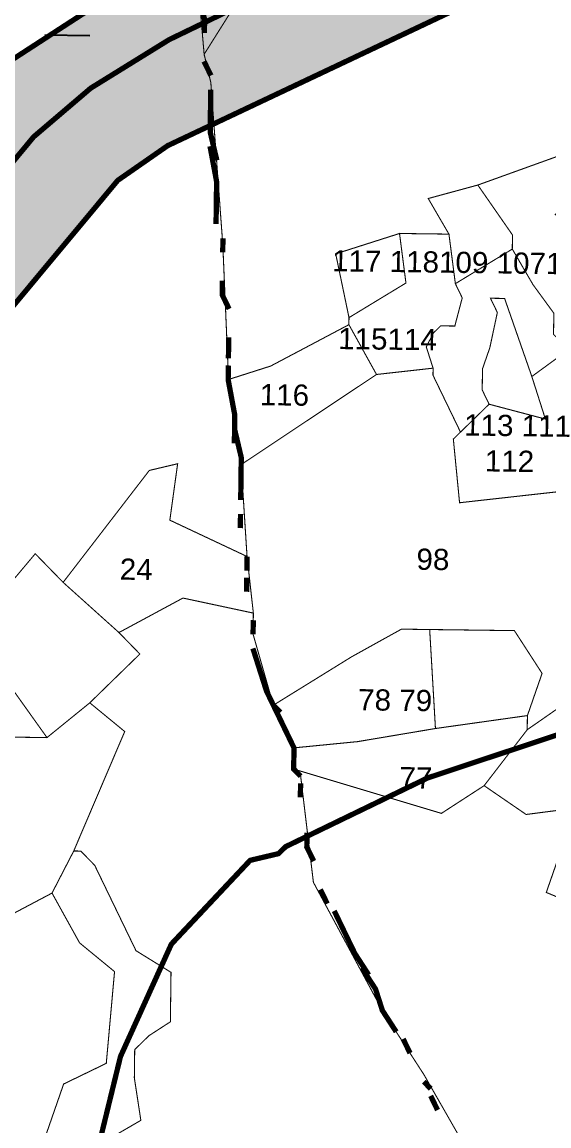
# Model space of a CAD drawing. Header units: metres. Extents: x 259177 to 277314, y 2171367 to 2185445.
# Drawn here: x 275683 to 275978, y 2173244 to 2173863 of the extents above; entities that cross this region are included whole.
import ezdxf

# ---------------------------------------------------------------- set-up
doc = ezdxf.new("R2010")
doc.units = ezdxf.units.M
doc.header["$MEASUREMENT"] = 0
for name, color, linetype in [('CRZ LINE FOR RIVER OR CREEK', 84, 'Continuous'), ('HAZARDS LINE', 1, 'Continuous'), ('HIGH TIDE LINE', 6, 'Continuous'), ('INTERTIDAL ZONE', 5, 'Continuous'), ('LOW TIDE LINE', 5, 'Continuous'), ('NDZ-200M FROM CRZ', 30, 'Continuous'), ('RIVER', 4, 'Continuous'), ('RIVER @ 1', 4, 'Continuous'), ('SURVEY NO.', 7, 'Continuous'), ('SURVEY PLOT BOUNDARY', 35, 'Continuous'), ('VILLAGE BOUNDARY', 212, 'Continuous')]:
    doc.layers.add(name, color=color, linetype=linetype)
doc.styles.add('PDF Arial', font='arial.ttf')
pattern_1 = [(0, (282121.8385900921, 2174200.382870462), (0.0127, 0.0127), [0.00635, -0.01905]), (90, (282121.8417650922, 2174200.379695462), (-0.0127, 0.0127), [0.00635, -0.01905])]

# ---------------------------------------------------------------- blocks, each defined once
blk = doc.blocks.new('FEWEWFEWQT')
at = {"layer": 'INTERTIDAL ZONE'}
h = blk.add_hatch(dxfattribs=at)
h.set_pattern_fill('CROSS', color=256, scale=0.002)
h.set_pattern_definition(pattern_1)
h.paths.add_polyline_path([(282151.4026223552, 2174205.369392456), (282151.4426194386, 2174205.429397455), (282151.4892824941, 2174205.489402595), (282151.5159472163, 2174205.522738705), (282151.5492780497, 2174205.556074817), (282151.6892674941, 2174205.729422594), (282151.7425969386, 2174205.77609315), (282151.8159247164, 2174205.822763706), (282151.9225833275, 2174205.876101483), (282152.0025773552, 2174205.916104816), (282152.1958962441, 2174205.9894444), (282152.2958886052, 2174206.029447733), (282152.4892074941, 2174206.122788844), (282152.6225308274, 2174206.189461066), (282152.7291894386, 2174206.2294644), (282152.775852633, 2174206.242798844), (282152.9358406885, 2174206.276134956), (282152.975837633, 2174206.2894694), (282153.0025023552, 2174206.2894694), (282153.0424992997, 2174206.282802178), (282153.0891624941, 2174206.276134956), (282153.1958211052, 2174206.249466067), (282153.4024722163, 2174206.189461066), (282153.5557941608, 2174206.129456067), (282153.6424542997, 2174206.1094544), (282153.7357805496, 2174206.1094544), (282153.8624377719, 2174206.122788844), (282153.969096383, 2174206.129456067), (282154.1090859663, 2174206.136123289), (282154.1624152719, 2174206.143234989), (282154.1624152719, 2174206.271207031), (282154.1557490219, 2174206.269467733), (282154.0090934663, 2174206.249466067), (282153.775777633, 2174206.249466067), (282153.5091309663, 2174206.2894694), (282153.5024647163, 2174206.2894694), (282153.4224708274, 2174206.296136622), (282153.175822633, 2174206.3494744), (282153.0558316607, 2174206.362808845), (282152.9291744385, 2174206.369476066), (282152.7491880496, 2174206.336139956), (282152.5292044386, 2174206.242798844), (282152.2358931886, 2174206.082785511), (282152.0359081886, 2174206.002778844), (282151.8092584664, 2174205.89610315), (282151.6692690219, 2174205.802762039), (282151.6626029108, 2174205.802762039), (282151.5426119386, 2174205.696086483), (282151.4292870775, 2174205.576076483), (282151.3492930497, 2174205.456066344), (282151.282631383, 2174205.329389122), (282151.2159697163, 2174205.182710233), (282151.1559742996, 2174204.982693428), (282151.1159772163, 2174204.736006205), (282151.082646383, 2174204.442648289), (282151.0759802719, 2174204.289302178), (282151.0559817997, 2174203.995944261), (282151.0426494385, 2174203.655915928), (282151.0426494385, 2174203.415895789), (282151.0559817997, 2174203.262549678), (282151.082646383, 2174203.022529539), (282151.1959712441, 2174202.562491067), (282151.1959712441, 2174202.535822178), (282151.2026373552, 2174202.529154955), (282151.282631383, 2174202.155790372), (282151.3417936141, 2174201.682417456), (282151.4474674832, 2174201.682417456), (282151.4292870775, 2174201.782425927), (282151.3892899941, 2174201.989109816), (282151.3426269385, 2174202.275800511), (282151.3092961052, 2174202.449148289), (282151.2892974941, 2174202.562491067), (282151.282631383, 2174202.609161622), (282151.2692990219, 2174202.649164956), (282151.2559666608, 2174202.675833983), (282151.2359681886, 2174202.722504539), (282151.2026373552, 2174202.889185094), (282151.1559742996, 2174203.135872455), (282151.1359756886, 2174203.295885789), (282151.1226434663, 2174203.375892456), (282151.1159772163, 2174203.5092369), (282151.1226434663, 2174203.595910928), (282151.1293095775, 2174203.729255372), (282151.1293095775, 2174203.755924261), (282151.1359756886, 2174203.762591483), (282151.1426419385, 2174203.775925928), (282151.1493080496, 2174203.775925928), (282151.182638883, 2174203.78259315), (282151.2692990219, 2174203.795927594), (282151.2959637441, 2174203.802594817), (282151.2959637441, 2174203.822596483), (282151.2559666608, 2174203.822596483), (282151.182638883, 2174203.815929261), (282151.1226434663, 2174203.809262039), (282151.1093111052, 2174203.809262039), (282151.0959787441, 2174203.815929261), (282151.0959787441, 2174203.875934261), (282151.1026448552, 2174203.90260315), (282151.1026448552, 2174203.942606483), (282151.1093111052, 2174203.96260815), (282151.1093111052, 2174204.029280372), (282151.1226434663, 2174204.035947594), (282151.1359756886, 2174204.042614817), (282151.1426419385, 2174204.042614817), (282151.1493080496, 2174204.049282039), (282151.1493080496, 2174204.069283844), (282151.1426419385, 2174204.075951067), (282151.1359756886, 2174204.089285511), (282151.1359756886, 2174204.109287178), (282151.1426419385, 2174204.1159544), (282151.1626404108, 2174204.149290511), (282151.1626404108, 2174204.162624956), (282151.1693065219, 2174204.189293844), (282151.1693065219, 2174204.249298844), (282151.1626404108, 2174204.275967733), (282151.1493080496, 2174204.309303844), (282151.1426419385, 2174204.329305511), (282151.1426419385, 2174204.449315511), (282151.1559742996, 2174204.535989539), (282151.1626404108, 2174204.595994539), (282151.182638883, 2174204.696002872), (282151.2026373552, 2174204.80934565), (282151.2359681886, 2174204.956024539), (282151.2559666608, 2174205.056033011), (282151.2759652719, 2174205.116038011), (282151.3026298552, 2174205.176043011), (282151.3492930497, 2174205.276051344)])
at = {"layer": 'NDZ-200M FROM CRZ'}
h = blk.add_hatch(dxfattribs=at)
h.set_pattern_fill('CROSS', color=256, scale=0.002)
h.set_pattern_definition(pattern_1)
h.paths.add_polyline_path([(282151.2226359663, 2174204.382643289), (282151.262196054, 2174204.684523742), (282151.3492930497, 2174205.076034678), (282151.482616383, 2174205.336056344), (282151.7692615219, 2174205.689419261), (282151.8159247164, 2174205.722755372), (282152.1025698552, 2174205.862767039), (282152.7091909663, 2174206.129456067), (282152.9091759663, 2174206.189461066), (282153.0358331886, 2174206.202795511), (282153.275815133, 2174206.136123289), (282153.4491354108, 2174206.082785511), (282153.5424617302, 2174206.0494494), (282153.7024497163, 2174206.022780511), (282153.8824362441, 2174206.036114955), (282154.0290919386, 2174206.0494494), (282154.1624152719, 2174206.055799138), (282154.1624152719, 2174206.143234989), (282154.1090859663, 2174206.136123289), (282153.969096383, 2174206.129456067), (282153.8624377719, 2174206.122788844), (282153.7357805496, 2174206.1094544), (282153.6424542997, 2174206.1094544), (282153.5557941608, 2174206.129456067), (282153.4024722163, 2174206.189461066), (282153.1958211052, 2174206.249466067), (282153.0891624941, 2174206.276134956), (282153.0424992997, 2174206.282802178), (282153.0025023552, 2174206.2894694), (282152.975837633, 2174206.2894694), (282152.9358406885, 2174206.276134956), (282152.775852633, 2174206.242798844), (282152.7291894386, 2174206.2294644), (282152.6225308274, 2174206.189461066), (282152.4892074941, 2174206.122788844), (282152.2958886052, 2174206.029447733), (282152.1958962441, 2174205.9894444), (282152.0025773552, 2174205.916104816), (282151.9225833275, 2174205.876101483), (282151.8159247164, 2174205.822763706), (282151.7425969386, 2174205.77609315), (282151.6892674941, 2174205.729422594), (282151.5492780497, 2174205.556074817), (282151.5159472163, 2174205.522738705), (282151.4892824941, 2174205.489402595), (282151.4426194386, 2174205.429397455), (282151.4026223552, 2174205.369392456), (282151.3492930497, 2174205.276051344), (282151.3026298552, 2174205.176043011), (282151.2759652719, 2174205.116038011), (282151.2559666608, 2174205.056033011), (282151.2359681886, 2174204.956024539), (282151.2026373552, 2174204.80934565), (282151.182638883, 2174204.696002872), (282151.1626404108, 2174204.595994539), (282151.1559742996, 2174204.535989539), (282151.1426419385, 2174204.449315511), (282151.1426419385, 2174204.329305511), (282151.1493080496, 2174204.309303844), (282151.1626404108, 2174204.275967733), (282151.1693065219, 2174204.249298844), (282151.1693065219, 2174204.189293844), (282151.1626404108, 2174204.162624956), (282151.1626404108, 2174204.149290511), (282151.1426419385, 2174204.1159544), (282151.1359756886, 2174204.109287178), (282151.1359756886, 2174204.089285511), (282151.1426419385, 2174204.075951067), (282151.1493080496, 2174204.069283844), (282151.1493080496, 2174204.049282039), (282151.1426419385, 2174204.042614817), (282151.1359756886, 2174204.042614817), (282151.1226434663, 2174204.035947594), (282151.1093111052, 2174204.029280372), (282151.1093111052, 2174203.96260815), (282151.1026448552, 2174203.942606483), (282151.1026448552, 2174203.90260315), (282151.0959787441, 2174203.875934261), (282151.0959787441, 2174203.815929261), (282151.1093111052, 2174203.809262039), (282151.1226434663, 2174203.809262039), (282151.182638883, 2174203.815929261), (282151.2559666608, 2174203.822596483), (282151.2959637441, 2174203.822596483), (282151.2959637441, 2174203.802594817), (282151.2692990219, 2174203.795927594), (282151.182638883, 2174203.78259315), (282151.1493080496, 2174203.775925928), (282151.1426419385, 2174203.775925928), (282151.1359756886, 2174203.762591483), (282151.1293095775, 2174203.755924261), (282151.1293095775, 2174203.729255372), (282151.1226434663, 2174203.595910928), (282151.1159772163, 2174203.5092369), (282151.1226434663, 2174203.375892456), (282151.1359756886, 2174203.295885789), (282151.1559742996, 2174203.135872455), (282151.2026373552, 2174202.889185094), (282151.2359681886, 2174202.722504539), (282151.2559666608, 2174202.675833983), (282151.2692990219, 2174202.649164956), (282151.282631383, 2174202.609161622), (282151.2892974941, 2174202.562491067), (282151.3092961052, 2174202.449148289), (282151.3426269385, 2174202.275800511), (282151.3892899941, 2174201.989109816), (282151.4292870775, 2174201.782425927), (282151.4474674832, 2174201.682417456), (282151.5397111763, 2174201.682417456), (282151.3426269385, 2174202.689168428), (282151.2093036052, 2174203.369225233), (282151.2180517793, 2174203.76259038), (282151.3026298552, 2174203.789260372), (282151.3046253548, 2174203.816482193), (282151.2959637441, 2174203.84259815), (282151.2426344386, 2174203.849265372), (282151.182638883, 2174203.869267039), (282151.185972008, 2174203.915937594), (282151.2426344386, 2174204.122621622), (282151.2559666608, 2174204.222629956)])
at = {"layer": 'RIVER @ 1'}
h = blk.add_hatch(dxfattribs=at)
h.set_pattern_fill('DASH', color=256, scale=0.02)
h.set_pattern_definition([(0, (282121.8385900921, 2174200.382870462), (0.0635, 0.0635), [0.0635, -0.0635])])
h.paths.add_polyline_path([(282151.0816508117, 2174204.419746332), (282151.082646383, 2174204.442648289), (282151.1159772163, 2174204.736006205), (282151.1559742996, 2174204.982693428), (282151.2159697163, 2174205.182710233), (282151.282631383, 2174205.329389122), (282151.3492930497, 2174205.456066344), (282151.4292870775, 2174205.576076483), (282151.5426119386, 2174205.696086483), (282151.6626029108, 2174205.802762039), (282151.6692690219, 2174205.802762039), (282151.8092584664, 2174205.89610315), (282152.0359081886, 2174206.002778844), (282152.2358931886, 2174206.082785511), (282152.5292044386, 2174206.242798844), (282152.7491880496, 2174206.336139956), (282152.9291744385, 2174206.369476066), (282153.0558316607, 2174206.362808845), (282153.175822633, 2174206.3494744), (282153.4224708274, 2174206.296136622), (282153.5024647163, 2174206.2894694), (282153.5091309663, 2174206.2894694), (282153.775777633, 2174206.249466067), (282154.0090934663, 2174206.249466067), (282154.1557490219, 2174206.269467733), (282154.1624152719, 2174206.271207031), (282154.1624152719, 2174206.5161551), (282154.0424242996, 2174206.496153428), (282153.8824362441, 2174206.476151761), (282153.8091084663, 2174206.482818983), (282153.669118883, 2174206.496153428), (282153.3824737441, 2174206.549491205), (282153.2424842996, 2174206.582827317), (282153.1424917997, 2174206.596161761), (282152.9891699941, 2174206.609496206), (282152.8691790219, 2174206.609496206), (282152.7291894386, 2174206.589494539), (282152.6625277719, 2174206.576160094), (282152.5958661052, 2174206.549491205), (282152.5425367997, 2174206.50282065), (282152.4958736052, 2174206.44281565), (282152.4425442996, 2174206.382810511), (282152.4225458275, 2174206.369476066), (282152.4158797163, 2174206.362808845), (282152.3892149941, 2174206.342807178), (282152.2692240219, 2174206.296136622), (282152.0025773552, 2174206.216129955), (282151.7359306886, 2174206.122788844), (282151.6426044385, 2174206.082785511), (282151.5759427719, 2174206.056116622), (282151.4692840219, 2174205.976109955), (282151.4426194386, 2174205.956108289), (282151.3626254108, 2174205.889435928), (282151.3026298552, 2174205.842765372), (282151.2692990219, 2174205.809429261), (282151.2359681886, 2174205.802762039), (282151.2159697163, 2174205.802762039), (282151.1959712441, 2174205.822763706), (282151.182638883, 2174205.862767039), (282151.1626404108, 2174205.942773845), (282151.1626404108, 2174206.029447733), (282151.1759727719, 2174206.196128289), (282151.182638883, 2174206.296136622), (282151.182638883, 2174206.416146761), (282151.1759727719, 2174206.56282565), (282151.1759727719, 2174206.669501205), (282151.1959712441, 2174206.769509539), (282151.2293020774, 2174206.856183428), (282151.275456485, 2174206.938248921), (282151.2892974941, 2174206.962859122), (282151.3159622164, 2174206.996195233), (282151.3226283274, 2174207.009529678), (282151.3359606885, 2174207.029531344), (282151.3626254108, 2174207.089536344), (282151.3759577719, 2174207.156208566), (282151.3759577719, 2174207.276218567), (282151.3359606885, 2174207.476235372), (282151.2559666608, 2174207.716255372), (282151.189305133, 2174207.822931067), (282151.1026448552, 2174207.942941067), (282150.9693215219, 2174208.069618289), (282150.8493305497, 2174208.196295511), (282150.789335133, 2174208.262967733), (282150.7960012441, 2174208.256300511), (282150.6693441608, 2174208.396312316), (282150.4626929107, 2174208.622997872), (282150.3093711052, 2174208.836349122), (282150.2427094385, 2174208.956359122), (282150.1693816608, 2174209.116372455), (282150.1027199941, 2174209.303054817), (282150.0827215219, 2174209.363059816), (282150.0705270907, 2174209.405746995), (282150.0627229108, 2174209.40306315), (282149.9760627719, 2174209.336390928), (282150.0160598552, 2174209.22304815), (282150.0560567997, 2174209.136374122), (282150.1493831886, 2174208.943024678), (282150.1627154108, 2174208.916355789), (282150.1827140219, 2174208.883019678), (282150.2627079108, 2174208.729673428), (282150.2627079108, 2174208.723006206), (282150.2760402719, 2174208.703004539), (282150.3493680496, 2174208.602996205), (282150.489357633, 2174208.409646761), (282150.6626779108, 2174208.216297178), (282150.8093336052, 2174208.069618289), (282150.8693290219, 2174208.009613289), (282150.9759877719, 2174207.909604955), (282150.989320133, 2174207.896270511), (282151.0493155497, 2174207.816263844), (282151.0626479108, 2174207.8029294), (282151.1026448552, 2174207.756258706), (282151.1093111052, 2174207.729589817), (282151.1359756886, 2174207.682919261), (282151.1426419385, 2174207.662917594), (282151.182638883, 2174207.562909261), (282151.2159697163, 2174207.436232039), (282151.2226359663, 2174207.389561483), (282151.2226359663, 2174207.356225372), (282151.2293020774, 2174207.302887456), (282151.2293020774, 2174207.282885789), (282151.2226359663, 2174207.209546344), (282151.189305133, 2174207.056200233), (282151.1559742996, 2174206.9561919), (282151.1426419385, 2174206.902854122), (282151.1288740278, 2174206.856035756), (282151.1093111052, 2174206.789511206), (282151.0959787441, 2174206.722838983), (282151.0959787441, 2174206.729506205), (282151.0693140219, 2174206.576160094), (282151.0426494385, 2174206.422813983), (282151.0426494385, 2174206.416146761), (282151.0093186052, 2174206.189461066), (282150.9959862441, 2174206.082785511), (282150.989320133, 2174206.009446067), (282150.989320133, 2174206.002778844), (282150.9759877719, 2174205.729422594), (282150.9693215219, 2174205.629414261), (282150.9626554108, 2174205.369392456), (282150.9493230497, 2174205.216046344), (282150.9359906886, 2174205.136039678), (282150.9359906886, 2174205.129372456), (282150.9293245774, 2174205.076034678), (282150.889327633, 2174204.916021205), (282150.8693290219, 2174204.842681761), (282150.8626629108, 2174204.80934565), (282150.8293320775, 2174204.655999539), (282150.8026673552, 2174204.502653289), (282150.7956791112, 2174204.443243314), (282150.789335133, 2174204.389310511), (282150.7360058274, 2174204.049282039), (282150.7160072163, 2174203.849265372), (282150.7026749941, 2174203.702586483), (282150.7026749941, 2174203.655915928), (282150.6960087441, 2174203.535905789), (282150.7026749941, 2174203.462566345), (282150.7026749941, 2174203.395894122), (282150.7160072163, 2174203.302553011), (282150.7426719386, 2174203.069200094), (282150.782668883, 2174202.802511205), (282150.7960012441, 2174202.735838983), (282150.8493305497, 2174202.515820511), (282150.9093261052, 2174202.249131622), (282150.9359906886, 2174202.155790372), (282150.9959862441, 2174201.875767039), (282150.9959862441, 2174201.882434261), (282151.0359831885, 2174201.702419122), (282151.0393163136, 2174201.682417456), (282151.3417936141, 2174201.682417456), (282151.282631383, 2174202.155790372), (282151.2026373552, 2174202.529154955), (282151.1959712441, 2174202.535822178), (282151.1959712441, 2174202.562491067), (282151.082646383, 2174203.022529539), (282151.0559817997, 2174203.262549678), (282151.0426494385, 2174203.415895789), (282151.0426494385, 2174203.655915928), (282151.0559817997, 2174203.995944261), (282151.0759802719, 2174204.289302178)])
at = {"layer": 'CRZ LINE FOR RIVER OR CREEK', "ltscale": 0.05, "const_width": 0.005}
blk.add_lwpolyline([(282151.2093036052, 2174203.369225233), (282151.2180517793, 2174203.76259038), (282151.3026298552, 2174203.789260372), (282151.3046253548, 2174203.816482193), (282151.2959637441, 2174203.84259815), (282151.2426344386, 2174203.849265372), (282151.182638883, 2174203.869267039), (282151.185972008, 2174203.915937594), (282151.2426344386, 2174204.122621622), (282151.2559666608, 2174204.222629956), (282151.2226359663, 2174204.382643289), (282151.262196054, 2174204.684523742), (282151.3492930497, 2174205.076034678), (282151.482616383, 2174205.336056344), (282151.7692615219, 2174205.689419261), (282151.8159247164, 2174205.722755372), (282152.1025698552, 2174205.862767039), (282152.7091909663, 2174206.129456067), (282152.9091759663, 2174206.189461066), (282153.0358331886, 2174206.202795511), (282153.275815133, 2174206.136123289)], dxfattribs=at)
at = {"layer": 'HAZARDS LINE', "lineweight": 18, "const_width": 0.005}
blk.add_lwpolyline([(282151.7959262441, 2174203.715920927), (282151.7425969386, 2174203.795927594), (282151.7025998552, 2174203.875934261), (282151.6759352719, 2174203.955940928), (282151.6759352719, 2174204.049282039), (282151.682601383, 2174204.1159544), (282151.7292645774, 2174204.2959694), (282151.7692615219, 2174204.449315511), (282151.782593883, 2174204.595994539), (282151.7625954107, 2174204.68933565), (282151.7625954107, 2174204.776009539), (282151.782593883, 2174204.862683428), (282151.8292570774, 2174204.969358983), (282151.9025848552, 2174205.049365789), (282151.9292495775, 2174205.056033011), (282151.9359156886, 2174205.062700233), (282152.0692390219, 2174205.129372456), (282152.2425592997, 2174205.189377456), (282152.375882633, 2174205.249382455), (282152.5358706886, 2174205.302720233), (282152.7425217996, 2174205.302720233), (282152.8491804108, 2174205.342723567), (282153.0291669386, 2174205.516071483), (282153.1558241608, 2174205.702753705)], dxfattribs=at)
at = {"layer": 'HIGH TIDE LINE', "lineweight": 35, "const_width": 0.005}
blk.add_lwpolyline([(282151.5492780497, 2174205.556074817), (282151.6892674941, 2174205.729422594), (282151.7425969386, 2174205.77609315), (282151.8159247164, 2174205.822763706), (282151.9225833275, 2174205.876101483), (282152.0025773552, 2174205.916104816), (282152.1958962441, 2174205.9894444), (282152.2958886052, 2174206.029447733), (282152.4892074941, 2174206.122788844), (282152.6225308274, 2174206.189461066), (282152.7291894386, 2174206.2294644), (282152.775852633, 2174206.242798844), (282152.9358406885, 2174206.276134956), (282152.975837633, 2174206.2894694), (282153.0025023552, 2174206.2894694), (282153.0424992997, 2174206.282802178), (282153.0891624941, 2174206.276134956)], dxfattribs=at)
at = {"layer": 'LOW TIDE LINE', "lineweight": 18, "const_width": 0.005}
blk.add_lwpolyline([(282153.175822633, 2174206.3494744), (282153.0558316607, 2174206.362808845), (282152.9291744385, 2174206.369476066), (282152.7491880496, 2174206.336139956), (282152.5292044386, 2174206.242798844), (282152.2358931886, 2174206.082785511), (282152.0359081886, 2174206.002778844), (282151.8092584664, 2174205.89610315), (282151.6692690219, 2174205.802762039), (282151.6626029108, 2174205.802762039), (282151.5426119386, 2174205.696086483), (282151.4292870775, 2174205.576076483), (282151.3492930497, 2174205.456066344), (282151.282631383, 2174205.329389122), (282151.2159697163, 2174205.182710233), (282151.1559742996, 2174204.982693428), (282151.1159772163, 2174204.736006205), (282151.082646383, 2174204.442648289), (282151.0759802719, 2174204.289302178), (282151.0559817997, 2174203.995944261), (282151.0426494385, 2174203.655915928)], dxfattribs=at)
at = {"layer": 'RIVER', "const_width": 0.005, "flags": 128}
blk.add_lwpolyline([(282151.0426494385, 2174203.655915928), (282151.0559817997, 2174203.995944261), (282151.0759802719, 2174204.289302178), (282151.0816508117, 2174204.419746332), (282151.082646383, 2174204.442648289), (282151.1159772163, 2174204.736006205), (282151.1559742996, 2174204.982693428), (282151.2159697163, 2174205.182710233), (282151.282631383, 2174205.329389122), (282151.3492930497, 2174205.456066344), (282151.4292870775, 2174205.576076483), (282151.5426119386, 2174205.696086483), (282151.6626029108, 2174205.802762039), (282151.6692690219, 2174205.802762039), (282151.8092584664, 2174205.89610315), (282152.0359081886, 2174206.002778844), (282152.2358931886, 2174206.082785511), (282152.5292044386, 2174206.242798844), (282152.7491880496, 2174206.336139956), (282152.9291744385, 2174206.369476066), (282153.0558316607, 2174206.362808845), (282153.175822633, 2174206.3494744)], dxfattribs=at)
at = {"layer": 'SURVEY PLOT BOUNDARY', "lineweight": 18, "const_width": 0.001}
for points in [[(282153.1691565219, 2174206.269467733), (282152.8825112441, 2174206.256133289), (282152.5625352719, 2174206.142790511), (282152.5425367997, 2174206.222797178), (282151.9225833275, 2174205.9294394), (282151.8492555497, 2174205.809429261), (282151.8359231885, 2174205.942773845), (282151.8492555497, 2174206.029447733), (282151.8559216608, 2174206.096119956), (282151.8492555497, 2174206.029447733), (282151.4159547163, 2174205.682752039), (282151.4092886052, 2174205.662750372), (282151.3492930497, 2174205.549407594), (282151.282631383, 2174205.402728566), (282151.2159697163, 2174205.269384122), (282151.1426419385, 2174205.109370789), (282151.089312633, 2174205.016029678), (282151.0626479108, 2174204.562658428), (282151.0359831885, 2174204.162624956), (282151.0026523552, 2174203.862599817), (282151.0693140219, 2174203.475900789)], [(282152.6025323552, 2174205.876101483), (282152.6291969385, 2174205.769425928), (282152.5292044386, 2174205.782760372), (282152.475875133, 2174205.83609815), (282152.4025473552, 2174205.796094817), (282152.3558841608, 2174205.796094817), (282152.3358856885, 2174205.789427594), (282152.3225533274, 2174205.749424261), (282152.3158872163, 2174205.742757039), (282152.2158947163, 2174205.729422594), (282152.1092359663, 2174205.689419261), (282152.0625729108, 2174205.676084816), (282152.082571383, 2174205.642748706), (282152.0359081886, 2174205.642748706), (282151.975912633, 2174205.622747039), (282151.9892449941, 2174205.562742039), (282151.9892449941, 2174205.556074817), (282151.9159172163, 2174205.516071483), (282151.875920133, 2174205.502737039), (282151.875920133, 2174205.509404261), (282151.8692540219, 2174205.629414261), (282151.8559216608, 2174205.782760372), (282151.8492555497, 2174205.809429261), (282151.9225833275, 2174205.9294394)], [(282151.5692765219, 2174204.936022872), (282151.7159322163, 2174205.016029678), (282151.7425969386, 2174204.969358983), (282151.775927633, 2174204.942690094), (282151.7692615219, 2174204.856016206), (282151.7292645774, 2174204.836014539), (282151.6959337441, 2174204.736006205)], [(282151.7692615219, 2174204.782676761), (282151.8025923552, 2174204.802678428), (282151.7959262441, 2174204.842681761), (282151.7959262441, 2174204.86935065), (282151.8092584664, 2174204.882685094), (282151.8292570774, 2174204.896019539), (282151.8292570774, 2174204.942690094), (282151.7959262441, 2174204.962691761), (282151.7559291607, 2174205.042698567), (282151.7425969386, 2174205.056033011), (282151.7359306886, 2174205.056033011), (282151.782593883, 2174205.169375789), (282151.7492630497, 2174205.196044678), (282151.7959262441, 2174205.242715233), (282151.775927633, 2174205.2627169), (282151.8359231885, 2174205.296053011), (282151.9025848552, 2174205.282718567), (282151.9025848552, 2174205.2627169), (282151.9225833275, 2174205.196044678), (282151.9425817996, 2174205.156041344), (282151.9425817996, 2174205.136039678), (282151.9492480496, 2174205.129372456), (282151.9625804108, 2174205.029364122), (282152.0292420774, 2174204.909353983), (282152.0692390219, 2174204.849348983), (282152.2225608274, 2174204.589327317)], [(282151.4159547163, 2174205.682752039), (282151.8492555497, 2174206.029447733), (282151.8359231885, 2174205.942773845), (282151.8492555497, 2174205.809429261), (282151.8559216608, 2174205.782760372), (282151.8692540219, 2174205.629414261), (282151.875920133, 2174205.509404261), (282151.875920133, 2174205.502737039), (282151.8892524941, 2174205.422730233), (282151.8959187441, 2174205.336056344), (282151.8225908274, 2174205.369392456), (282151.8292570774, 2174205.422730233), (282151.8025923552, 2174205.416063011), (282151.7225983274, 2174205.309387456), (282151.6959337441, 2174205.336056344), (282151.6359381885, 2174205.2627169), (282151.7092661052, 2174205.162708567), (282151.6492705496, 2174205.162708567)], [(282152.2092284663, 2174205.209379122), (282152.1625654108, 2174205.176043011), (282152.1625654108, 2174205.189377456), (282152.175897633, 2174205.229380789), (282152.1492330497, 2174205.269384122), (282152.0692390219, 2174205.269384122), (282152.0425742997, 2174205.269384122), (282151.9959112441, 2174205.242715233), (282151.9225833275, 2174205.196044678), (282151.9025848552, 2174205.2627169), (282151.9025848552, 2174205.282718567), (282151.8959187441, 2174205.336056344), (282151.8892524941, 2174205.422730233), (282152.0159097163, 2174205.509404261), (282152.0692390219, 2174205.516071483), (282152.0692390219, 2174205.509404261), (282152.0959037441, 2174205.456066344), (282152.0892374941, 2174205.449399122), (282152.0959037441, 2174205.389394122), (282152.2025623552, 2174205.402728566)], [(282152.2225608274, 2174204.589327317), (282152.0692390219, 2174204.849348983), (282152.0292420774, 2174204.909353983), (282151.9625804108, 2174205.029364122), (282151.9492480496, 2174205.129372456), (282151.9425817996, 2174205.136039678), (282151.9892449941, 2174205.122705233), (282152.082571383, 2174205.096036344), (282152.1225683275, 2174205.122705233), (282152.1625654108, 2174205.096036344), (282152.2092284663, 2174205.102703567), (282152.182563883, 2174205.0226969), (282152.2158947163, 2174205.009362455), (282152.2225608274, 2174205.016029678), (282152.2358931886, 2174204.976026205), (282152.2692240219, 2174204.942690094), (282152.2958886052, 2174204.909353983), (282152.2492255497, 2174204.856016206), (282152.2492255497, 2174204.74934065)], [(282151.6959337441, 2174204.736006205), (282151.7292645774, 2174204.836014539), (282151.7692615219, 2174204.856016206), (282151.775927633, 2174204.942690094), (282151.7425969386, 2174204.969358983), (282151.7159322163, 2174205.016029678), (282151.7359306886, 2174205.056033011), (282151.7425969386, 2174205.056033011), (282151.7559291607, 2174205.042698567), (282151.7959262441, 2174204.962691761), (282151.8292570774, 2174204.942690094), (282151.8292570774, 2174204.896019539), (282151.8092584664, 2174204.882685094), (282151.7959262441, 2174204.86935065), (282151.7959262441, 2174204.842681761), (282151.8025923552, 2174204.802678428), (282151.7692615219, 2174204.782676761)]]:
    blk.add_lwpolyline(points, dxfattribs=at)
for points in [[(282152.1958962441, 2174205.669417595), (282152.182563883, 2174205.662750372), (282152.1958962441, 2174205.649415927), (282152.2225608274, 2174205.642748706), (282152.2092284663, 2174205.622747039), (282152.2425592997, 2174205.589410928), (282152.2492255497, 2174205.556074817), (282152.2558916608, 2174205.53607315), (282152.2025623552, 2174205.549407594), (282152.1958962441, 2174205.542740372), (282152.1892299941, 2174205.542740372), (282152.182563883, 2174205.549407594), (282152.182563883, 2174205.569409261), (282152.1625654108, 2174205.59607815), (282152.1425667997, 2174205.629414261), (282152.1425667997, 2174205.642748706), (282152.1092359663, 2174205.689419261), (282152.2158947163, 2174205.729422594)], [(282152.082571383, 2174205.642748706), (282152.0625729108, 2174205.676084816), (282152.1092359663, 2174205.689419261), (282152.1425667997, 2174205.642748706), (282152.1425667997, 2174205.629414261), (282152.0892374941, 2174205.59607815)], [(282151.9892449941, 2174205.562742039), (282151.975912633, 2174205.622747039), (282152.0359081886, 2174205.642748706), (282152.0425742997, 2174205.59607815)], [(282152.0692390219, 2174205.516071483), (282152.0159097163, 2174205.509404261), (282151.9892449941, 2174205.556074817), (282151.9892449941, 2174205.562742039), (282152.0425742997, 2174205.59607815), (282152.0359081886, 2174205.642748706), (282152.082571383, 2174205.642748706), (282152.0892374941, 2174205.59607815), (282152.0959037441, 2174205.582743705), (282152.0892374941, 2174205.556074817), (282152.075905133, 2174205.556074817), (282152.0692390219, 2174205.549407594), (282152.0625729108, 2174205.53607315)], [(282152.1892299941, 2174205.542740372), (282152.1892299941, 2174205.529405928), (282152.1625654108, 2174205.509404261), (282152.1359006885, 2174205.582743705), (282152.1225683275, 2174205.582743705), (282152.1292345774, 2174205.569409261), (282152.1225683275, 2174205.53607315), (282152.1159022163, 2174205.516071483), (282152.1159022163, 2174205.496069816), (282152.1225683275, 2174205.482735372), (282152.0959037441, 2174205.456066344), (282152.0692390219, 2174205.509404261), (282152.0692390219, 2174205.516071483), (282152.0625729108, 2174205.53607315), (282152.0692390219, 2174205.549407594), (282152.075905133, 2174205.556074817), (282152.0892374941, 2174205.556074817), (282152.0959037441, 2174205.582743705), (282152.0892374941, 2174205.59607815), (282152.1425667997, 2174205.629414261), (282152.1625654108, 2174205.59607815), (282152.182563883, 2174205.569409261), (282152.182563883, 2174205.549407594)], [(282152.1625654108, 2174205.509404261), (282152.175897633, 2174205.469400928), (282152.1225683275, 2174205.482735372), (282152.1159022163, 2174205.496069816), (282152.1159022163, 2174205.516071483), (282152.1225683275, 2174205.53607315), (282152.1292345774, 2174205.569409261), (282152.1225683275, 2174205.582743705), (282152.1359006885, 2174205.582743705)], [(282151.8892524941, 2174205.422730233), (282151.875920133, 2174205.502737039), (282151.9159172163, 2174205.516071483), (282151.9892449941, 2174205.556074817), (282152.0159097163, 2174205.509404261)], [(282152.2292270774, 2174205.47606815), (282152.2158947163, 2174205.462733706), (282152.2158947163, 2174205.456066344), (282152.2025623552, 2174205.402728566), (282152.0959037441, 2174205.389394122), (282152.0892374941, 2174205.449399122), (282152.0959037441, 2174205.456066344), (282152.1225683275, 2174205.482735372), (282152.175897633, 2174205.469400928), (282152.1625654108, 2174205.509404261), (282152.1892299941, 2174205.529405928), (282152.1958962441, 2174205.516071483)], [(282151.8959187441, 2174205.336056344), (282151.9025848552, 2174205.282718567), (282151.8359231885, 2174205.296053011), (282151.775927633, 2174205.2627169), (282151.7225983274, 2174205.309387456), (282151.8025923552, 2174205.416063011), (282151.8292570774, 2174205.422730233), (282151.8225908274, 2174205.369392456)], [(282151.7225983274, 2174205.309387456), (282151.775927633, 2174205.2627169), (282151.7959262441, 2174205.242715233), (282151.7492630497, 2174205.196044678), (282151.7092661052, 2174205.162708567), (282151.6359381885, 2174205.2627169), (282151.6959337441, 2174205.336056344)], [(282151.9425817996, 2174205.156041344), (282151.9225833275, 2174205.196044678), (282151.9959112441, 2174205.242715233), (282152.0425742997, 2174205.269384122), (282152.0692390219, 2174205.269384122), (282152.075905133, 2174205.176043011), (282152.0025773552, 2174205.162708567)], [(282152.075905133, 2174205.176043011), (282152.0692390219, 2174205.269384122), (282152.1492330497, 2174205.269384122), (282152.175897633, 2174205.229380789), (282152.1625654108, 2174205.189377456)], [(282152.2492255497, 2174205.196044678), (282152.2892224941, 2174205.196044678), (282152.3558841608, 2174205.162708567), (282152.3425517997, 2174205.156041344), (282152.3492180497, 2174205.129372456), (282152.375882633, 2174205.062700233), (282152.2892224941, 2174205.036031344), (282152.2692240219, 2174205.029364122), (282152.2225608274, 2174205.016029678), (282152.2158947163, 2174205.009362455), (282152.182563883, 2174205.0226969), (282152.2092284663, 2174205.102703567), (282152.1625654108, 2174205.096036344), (282152.1225683275, 2174205.122705233), (282152.1625654108, 2174205.176043011), (282152.2092284663, 2174205.209379122)], [(282151.7092661052, 2174205.162708567), (282151.7492630497, 2174205.196044678), (282151.782593883, 2174205.169375789), (282151.7359306886, 2174205.056033011), (282151.7159322163, 2174205.016029678), (282151.5692765219, 2174204.936022872), (282151.5359456885, 2174205.002695233), (282151.582608883, 2174205.129372456), (282151.6226058275, 2174205.162708567), (282151.6492705496, 2174205.162708567)], [(282151.9425817996, 2174205.136039678), (282151.9425817996, 2174205.156041344), (282152.0025773552, 2174205.162708567), (282152.075905133, 2174205.176043011), (282152.1625654108, 2174205.189377456), (282152.1625654108, 2174205.176043011), (282152.1225683275, 2174205.122705233), (282152.082571383, 2174205.096036344), (282151.9892449941, 2174205.122705233)]]:
    blk.add_lwpolyline(points, close=True, dxfattribs=at)
at = {"layer": 'VILLAGE BOUNDARY', "const_width": 0.005}
for points in [[(282151.8425892997, 2174205.862767039), (282151.8492555497, 2174205.842765372), (282151.8492555497, 2174205.829430928)], [(282151.8492555497, 2174205.802762039), (282151.8559216608, 2174205.789427594)], [(282151.8625879108, 2174205.709420928), (282151.8559216608, 2174205.736089817), (282151.8559216608, 2174205.77609315)], [(282151.8559216608, 2174205.722755372), (282151.8625879108, 2174205.689419261), (282151.8625879108, 2174205.649415927)], [(282151.8692540219, 2174205.622747039), (282151.8692540219, 2174205.629414261), (282151.8692540219, 2174205.636081483)], [(282151.8692540219, 2174205.59607815), (282151.8692540219, 2174205.582743705), (282151.875920133, 2174205.569409261)], [(282151.875920133, 2174205.542740372), (282151.875920133, 2174205.522738705)], [(282151.882586383, 2174205.4427319), (282151.882586383, 2174205.469400928), (282151.875920133, 2174205.502737039), (282151.875920133, 2174205.509404261), (282151.875920133, 2174205.516071483)], [(282151.882586383, 2174205.456066344), (282151.8892524941, 2174205.429397455), (282151.8892524941, 2174205.422730233), (282151.8892524941, 2174205.389394122)], [(282151.8892524941, 2174205.362725233), (282151.8892524941, 2174205.376059678)], [(282151.8959187441, 2174205.3227219), (282151.8959187441, 2174205.336056344)], [(282151.8959187441, 2174205.316054678), (282151.8959187441, 2174205.302720233)], [(282151.9025848552, 2174205.276051344), (282151.9025848552, 2174205.2627169)], [(282151.9292495775, 2174205.189377456), (282151.9225833275, 2174205.196044678), (282151.9159172163, 2174205.209379122), (282151.9025848552, 2174205.249382455)], [(282151.9225833275, 2174205.196044678), (282151.9359156886, 2174205.169375789), (282151.9425817996, 2174205.156041344), (282151.9425817996, 2174205.136039678), (282151.9492480496, 2174205.129372456)], [(282151.9492480496, 2174205.109370789), (282151.9492480496, 2174205.122705233)], [(282151.9559141608, 2174205.076034678), (282151.9559141608, 2174205.062700233), (282151.9625804108, 2174205.049365789)], [(282151.9692465219, 2174205.0226969), (282151.975912633, 2174205.009362455)], [(282152.0159097163, 2174204.942690094), (282152.0025773552, 2174204.962691761), (282151.982578883, 2174205.002695233)], [(282152.0092434663, 2174204.949357316), (282152.0225758274, 2174204.92935565), (282152.0292420774, 2174204.909353983), (282152.0425742997, 2174204.889352317)], [(282152.0559066608, 2174204.86935065), (282152.0492405497, 2174204.882685094)], [(282152.075905133, 2174204.836014539), (282152.0692390219, 2174204.842681761)], [(282152.075905133, 2174204.829347317), (282152.082571383, 2174204.816012872)]]:
    blk.add_lwpolyline(points, dxfattribs=at)
at = {"layer": 'SURVEY NO.', "char_height": 0.02, "attachment_point": 7, "style": 'PDF Arial'}
for s, insert in [('117 118109 107124', (282151.9725795774, 2174205.605968289)), ('115114', (282151.9792458274, 2174205.532628844)), ('116', (282151.9059179108, 2174205.478721358)), ('113 111', (282152.0992367996, 2174205.452622178)), ('112', (282152.1192352719, 2174205.419285928)), ('98', (282152.0559066608, 2174205.325375108)), ('24', (282151.775927633, 2174205.312610372)), ('78 79', (282152.0025773552, 2174205.192030663)), ('77', (282152.0425742997, 2174205.119260928))]:
    blk.add_mtext(s, dxfattribs=dict(at, insert=insert))

msp = doc.modelspace()

# ---------------------------------------------------------------- block references
at = {"xscale": 594.7216958835667, "yscale": 594.7216958835667, "zscale": 594.7216958835667, "rotation": 359.254356221976}
msp.add_blockref('FEWEWFEWQT', (-184338996.5878014, -1288580324.586977), dxfattribs=at)

doc.saveas('drawing.dxf')
